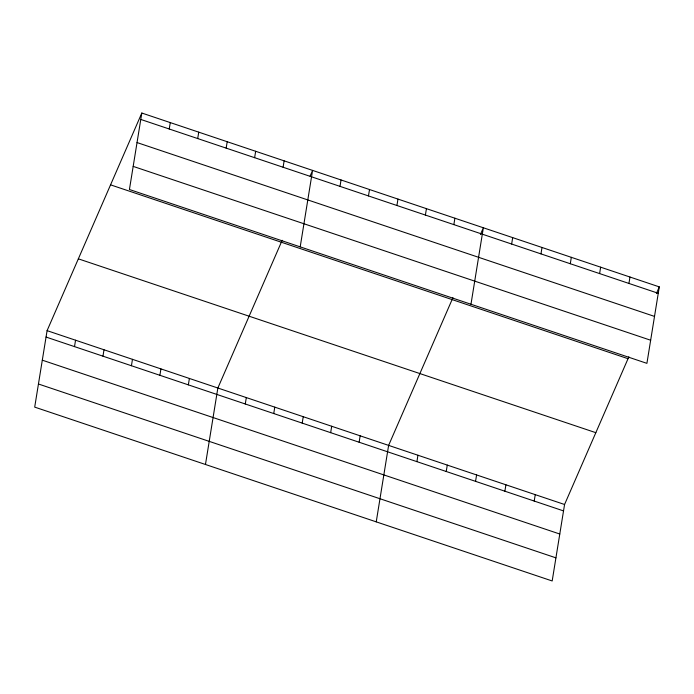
<?xml version="1.0" encoding="UTF-8"?>
<svg xmlns="http://www.w3.org/2000/svg" width="694" height="694" viewBox="0 0 694 694"><rect width="100%" height="100%" fill="white"/><g stroke="black" fill="none" stroke-linecap="round" stroke-linejoin="round"><path stroke-width="1.04" d="M141.819 113.035L129.431 189.505L646.912 363.352L659.3 286.882L141.819 113.035L47.088 330.648L34.7 407.118L552.181 580.965L564.569 504.495L628.868 356.777M74.51 346.618L75.551 340.207M102.972 356.178L104.005 349.767M169.241 129.006L170.282 122.595M131.435 365.738L132.467 359.327M197.703 138.566L198.744 132.155M159.898 375.298L160.93 368.896M226.166 148.126L227.198 141.723M188.352 384.858L189.393 378.456M254.629 157.685L255.661 151.283M205.467 464.486L217.855 388.015L282.163 240.306M283.091 167.245L284.124 160.843M245.277 403.986L246.318 397.575M300.198 246.873L312.586 170.403L310.088 176.146M273.74 413.546L274.781 407.144M340.008 186.374L341.049 179.963M302.202 423.106L303.243 416.704M368.471 195.934L369.512 189.531M330.665 432.666L331.697 426.263M396.933 205.493L397.974 199.091M359.128 442.234L360.16 435.823M425.396 215.062L426.437 208.651M376.235 521.853L388.623 445.383L452.93 297.674M453.859 224.622L454.891 218.211M416.912 461.64L417.944 455.238M470.974 304.241L483.354 227.779L480.439 234.477M446.233 471.495L447.274 465.093M511.643 244.036L512.684 237.626M475.555 481.35L476.596 474.939M540.964 253.883L542.005 247.48M504.885 491.196L505.917 484.794M570.294 263.737L571.327 257.327M534.207 501.051L535.248 494.64M599.616 273.583L600.648 267.181M628.938 283.438L629.979 277.036M656.385 293.588L659.3 286.882M140.778 119.437L658.259 293.293M137.039 142.565L654.52 316.412M133.179 166.387L650.66 340.233M110.554 184.847L628.035 358.694M78.344 258.836L595.834 432.683M47.088 330.648L564.569 504.495M46.047 337.05L563.528 510.905M42.299 360.177L559.789 534.024M38.448 383.999L555.929 557.846"/></g></svg>
